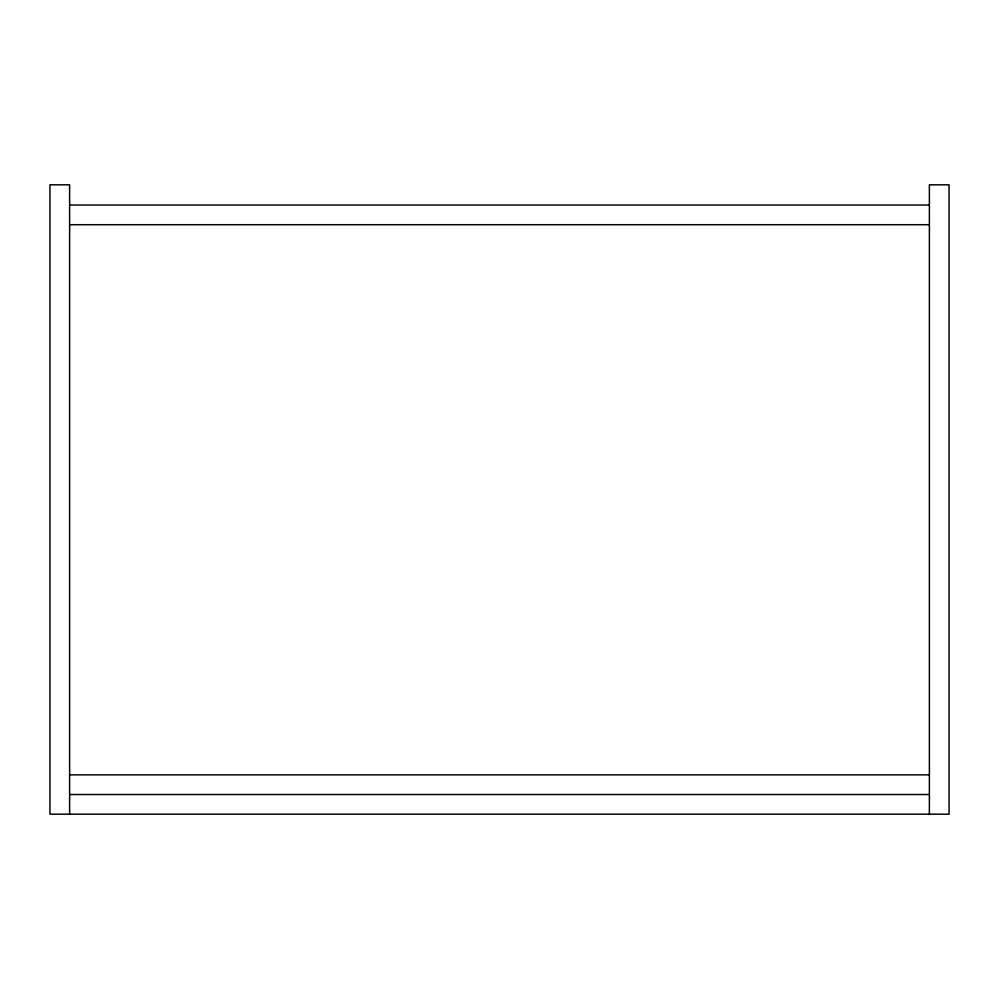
<?xml version="1.0" encoding="UTF-8"?>
<svg xmlns="http://www.w3.org/2000/svg" width="999" height="999" viewBox="0 0 999 999"><rect width="100%" height="100%" fill="white"/><g stroke="black" fill="none" stroke-linecap="round" stroke-linejoin="round"><path stroke-width="1.5" d="M69.618 205.045L929.382 205.045M69.618 224.713L929.382 224.713M69.618 774.849L929.382 774.849M69.618 794.517L929.382 794.517M929.382 814.185L929.382 184.815L949.05 184.815L949.05 814.185L49.95 814.185L49.95 184.815L69.618 184.815L69.618 814.185"/></g></svg>
